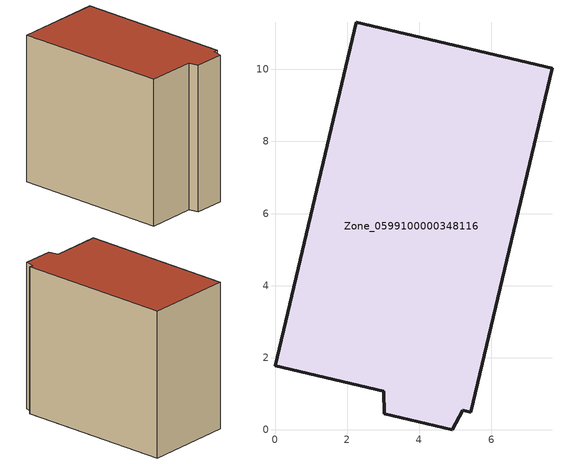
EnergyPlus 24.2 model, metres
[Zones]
Zone_0599100000348116
 floor ground (C_G): 7.68,10.03 5.43,0.49 5.2,0.55 4.92,0 3.03,0.45 3.01,1.07 0,1.78 2.25,11.31 z0
 wall outside (C_F): 3.01,1.07 3.03,0.45 4.92,0 5.2,0.55 5.43,0.49 7.68,10.03 2.25,11.31 0,1.78 3.01,1.07 z0:9.27
 roof outside (C_R): 7.68,10.03 2.25,11.31 0,1.78 3.01,1.07 3.03,0.45 4.92,0 5.2,0.55 5.43,0.49 z9.27
[BUILDING]
Pand.0599100000348116: North Axis=0; Terrain=City; Loads Convergence Tolerance Value=0.04; Temperature Convergence Tolerance Value=0.4; Solar Distribution=FullExterior; Maximum Number of Warmup Days=25; Minimum Number of Warmup Days=1
[Site:Location]
Rotterdam.The.Hague.AP_ZH_NLD Design_Conditions: Latitude=51.96; Longitude=4.45; Time Zone=1; Elevation=-4.5
[SITE:GROUNDTEMPERATURE:BUILDINGSURFACE]
18, 18, 18, 18, 18, 18, 18, 18, 18, 18, 18, 18
[MATERIAL] Thermal Absorptance=0.9; Solar Absorptance=0.7; Visible Absorptance=0.7
Name | Roughness | Thickness | Conductivity | Density | Specific Heat
G.TC.1992-2005 | MediumSmooth | 0.15 | 0.06 | 540 | 1210
F.TC.1992-2005 | Rough | 0.3 | 0.12 | 1920 | 840
R.TC.1992-2005 | MediumRough | 0.2 | 0.08 | 1500 | 1000
[CONSTRUCTION]
C_G: G.TC.1992-2005
C_F: F.TC.1992-2005
C_R: R.TC.1992-2005
[ZONE]
Zone_0599100000348116: Type=1; Multiplier=1; Ceiling Height=Autocalculate; Volume=Autocalculate; Floor Area=autocalculate; Part of Total Floor Area=Yes
[ZONEINFILTRATION:DESIGNFLOWRATE]
Infil_Zone_0599100000348116: Zone or ZoneList or Space or SpaceList=Zone_0599100000348116; Schedule=AlwaysOn; Design Flow Rate Calculation Method=Flow/Area; Flow Rate per Floor Area=0.0015; Constant Term Coefficient=1; Temperature Term Coefficient=0; Velocity Term Coefficient=0; Velocity Squared Term Coefficient=0
[HVACTEMPLATE:ZONE:IDEALLOADSAIRSYSTEM]
Zone_0599100000348116: Maximum Heating Supply Air Temperature=50; Minimum Cooling Supply Air Temperature=13; Maximum Heating Supply Air Humidity Ratio=0.0156; Minimum Cooling Supply Air Humidity Ratio=0.0077; Heating Limit=NoLimit; Cooling Limit=NoLimit; Dehumidification Control Type=ConstantSensibleHeatRatio; Cooling Sensible Heat Ratio=0.7; Dehumidification Setpoint=60; Humidification Control Type=None; Humidification Setpoint=30; Outdoor Air Method=None; Outdoor Air Flow Rate per Person=0.00944; Outdoor Air Flow Rate per Zone Floor Area=0; Outdoor Air Flow Rate per Zone=0; Demand Controlled Ventilation Type=None; Outdoor Air Economizer Type=NoEconomizer; Heat Recovery Type=None; Sensible Heat Recovery Effectiveness=0.7; Latent Heat Recovery Effectiveness=0.65
[ZONECONTROL:THERMOSTAT]
ThermostatControl_Zone_0599100000348116: Zone or ZoneList=Zone_0599100000348116; Control Type Schedule=DualSetpointControlType; Control 1=Thermostat_Zone_0599100000348116; Temperature Difference Between Cutout And Setpoint=0
[THERMOSTATSETPOINT:DUALSETPOINT]
Thermostat_Zone_0599100000348116: Heating Setpoint Temperature Schedule=HeatingSetpoint_Zone_0599100000348116; Cooling Setpoint Temperature Schedule=CoolingSetpoint_Zone_0599100000348116
[SCHEDULE:COMPACT]
HeatingSetpoint_Zone_0599100000348116: Through: 12/31, For: AllDays, Until: 24:00, 21
CoolingSetpoint_Zone_0599100000348116: Through: 12/31, For: AllDays, Until: 24:00, 24
DualSetpointControlType: Through: 12/31, For: AllDays, Until: 24:00, 4
AlwaysOn: Through: 12/31, For: AllDays, Until: 24:00, 1
